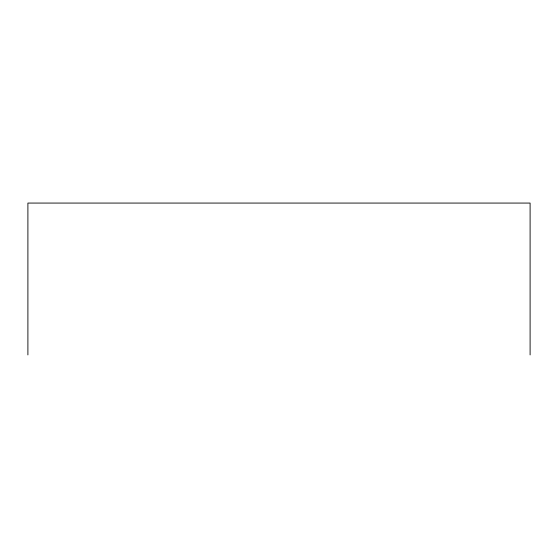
<?xml version="1.0" encoding="UTF-8"?>
<svg xmlns="http://www.w3.org/2000/svg" width="558" height="558" viewBox="0 0 558 558"><rect width="100%" height="100%" fill="white"/><g stroke="black" fill="none" stroke-linecap="round" stroke-linejoin="round"><path stroke-width="0.84" d="M530.1 354.93L530.1 203.07L27.9 203.07L27.9 354.93"/></g></svg>
